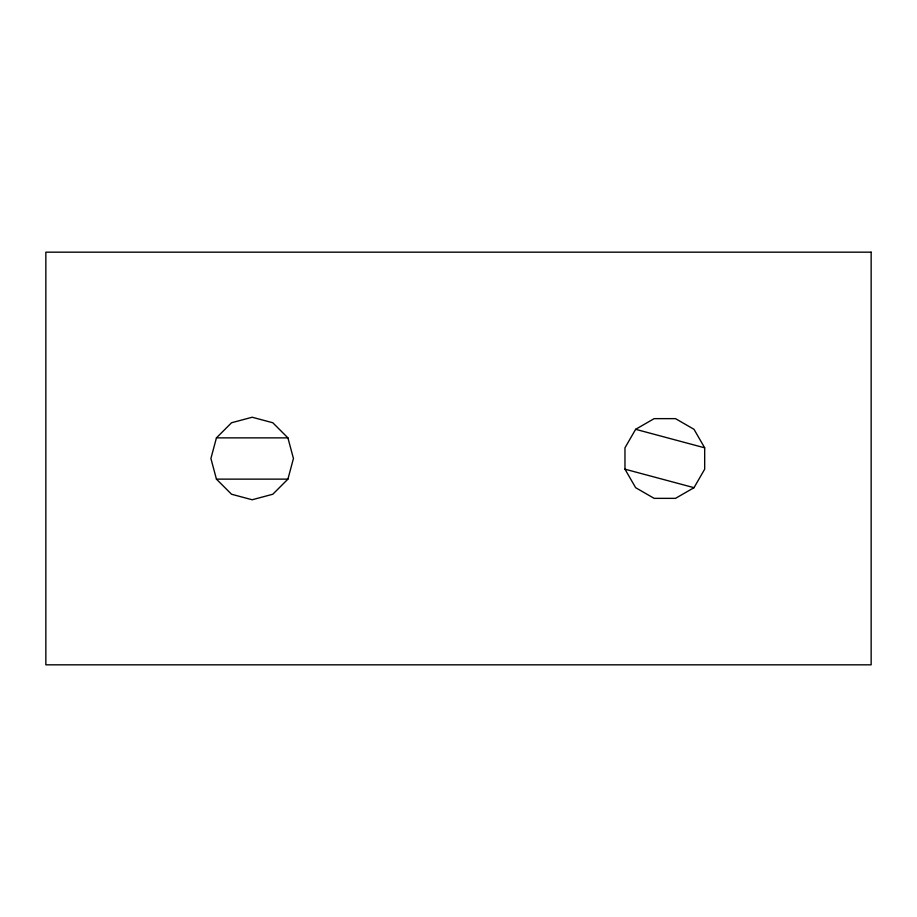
<?xml version="1.0" encoding="UTF-8"?>
<svg xmlns="http://www.w3.org/2000/svg" width="917" height="917" viewBox="0 0 917 917"><rect width="100%" height="100%" fill="white"/><g stroke="black" fill="none" stroke-linecap="round" stroke-linejoin="round"><path stroke-width="1.38" d="M216.435 437.868L210.91 458.5L216.435 479.132L231.542 494.24L252.175 499.765L272.808 494.24L287.915 479.132L293.44 458.5L287.915 437.868L272.808 422.76L252.175 417.235L231.542 422.76L216.435 437.868L287.915 437.868M635.641 429.316L624.97 447.817L624.97 469.183L635.641 487.684L654.142 498.355L675.508 498.355L694.009 487.684L704.68 469.183L704.68 447.817L694.009 429.316L675.508 418.645L654.142 418.645L635.641 429.316L704.68 447.817M216.435 479.132L287.915 479.132M624.97 469.183L694.009 487.684M871.15 252.175L45.85 252.175L45.85 664.825L871.15 664.825L871.15 252.175"/></g></svg>
